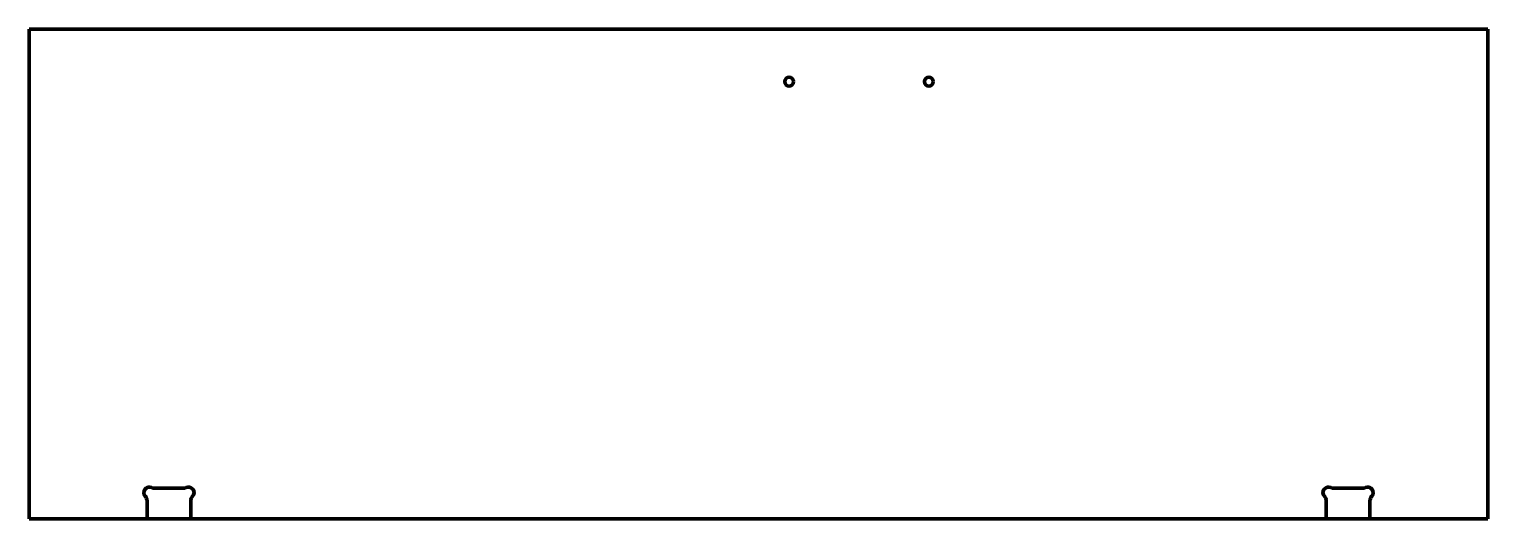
# Model space of a CAD drawing. Header units: inches. Extents: x 0 to 83.5, y 0 to 28.
import ezdxf

# ---------------------------------------------------------------- set-up
doc = ezdxf.new("R2010")
doc.units = ezdxf.units.IN
doc.header["$MEASUREMENT"] = 0
doc.layers.add('1', color=7, linetype='Continuous')

msp = doc.modelspace()

# ---------------------------------------------------------------- linework, layer by layer
at = {"color": 7, "lineweight": 90}
for p, q in [((83.5, 28), (0, 28)), ((0, 28), (0, 0)), ((83.5, 0), (83.5, 28)), ((0, 0), (83.5, 0))]:
    msp.add_line(p, q, dxfattribs=at)
at = {"layer": '1', "color": 7, "lineweight": 90}
for p, q in [((7.161, 1.75), (8.839, 1.75)), ((76.339, 1.75), (74.661, 1.75)), ((6.75, 0), (6.75, 1.028)), ((9.25, 1.028), (9.25, 0)), ((74.25, 1.028), (74.25, 0)), ((76.75, 0), (76.75, 1.028))]:
    msp.add_line(p, q, dxfattribs=at)
at = {"layer": '1', "color": 1, "lineweight": 90}
for centre in [(43.5, 25), (51.5, 25)]:
    msp.add_circle(centre, 0.25, dxfattribs=at)
at = {"layer": '1', "color": 7, "lineweight": 90}
for centre, radius, start, end in [((6.875, 1.5), 0.312, 65.38002, 223.34176), ((7.161, 2.125), 0.375, 245.38002, 270), ((8.839, 2.125), 0.375, 270, 294.61998), ((9.125, 1.5), 0.312, 316.65824, 114.61998), ((74.375, 1.5), 0.312, 65.38002, 223.34176), ((74.661, 2.125), 0.375, 245.38002, 270), ((76.339, 2.125), 0.375, 270, 294.61998), ((76.625, 1.5), 0.312, 316.65824, 114.61998), ((6.375, 1.028), 0.375, 0, 43.34176), ((9.625, 1.028), 0.375, 136.65824, 180), ((73.875, 1.028), 0.375, 0, 43.34176), ((77.125, 1.028), 0.375, 136.65824, 180)]:
    msp.add_arc(centre, radius, start, end, dxfattribs=at)

doc.saveas('drawing.dxf')
